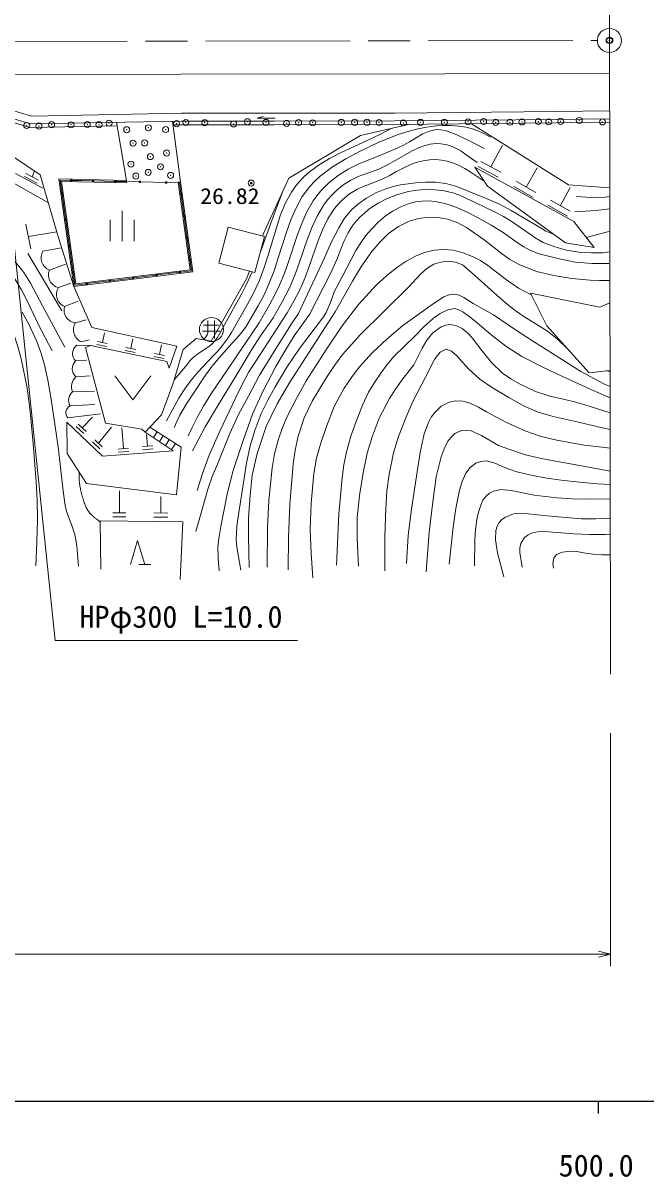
# Model space of a CAD drawing. Units: millimetres, scale not verified. Extents: x 40000 to 680000, y 20000 to 380000.
# Drawn here: x 520242 to 571975, y 198715 to 294614 of the extents above; entities that cross this region are included whole.
import ezdxf
from ezdxf.enums import TextEntityAlignment as Align

# ---------------------------------------------------------------- set-up
doc = ezdxf.new("R2010")
doc.units = ezdxf.units.MM
doc.header["$LTSCALE"] = 1000
doc.header["$PDMODE"] = 32
doc.header["$PDSIZE"] = 500
doc.linetypes.add('CHAIN', pattern=[18.5, 12, -1.5, 3.5, -1.5])
for name, color, linetype, lineweight in [('M-BGD', 7, 'Continuous', 13), ('M-BMK', 2, 'CHAIN', 13), ('M-STR-HTXT', 7, 'Continuous', 13), ('M-TTL-BAND', 7, 'Continuous', 25)]:
    doc.layers.add(name, color=color, linetype=linetype, lineweight=lineweight)
doc.layers.add('M-OTRS', color=6, linetype='Continuous')
doc.styles.add('ＭＳ ゴシック', font='')
doc.styles.get('ＭＳ ゴシック').set_extended_font_data('MS Gothic')

msp = doc.modelspace()

# ---------------------------------------------------------------- linework, layer by layer
at = {"layer": 'M-BGD'}
for p, q in [((568858, 343788), (569035, 240487)), ((533347, 290366), (504615, 290299)), ((533347, 290366), (555267, 290400)), ((555267, 290400), (568950, 290416)), ((511095, 288876), (520809, 285937)), ((511592, 289039), (520850, 286238)), ((533403, 287121), (541088, 287121)), ((539687, 286701), (540187, 286852)), ((541088, 287121), (551128, 287138)), ((564510, 287264), (551128, 287138)), ((568955, 287311), (564510, 287264)), ((528048, 286071), (520809, 285937)), ((520850, 286238), (533403, 286471)), ((528832, 281539), (527996, 286372)), ((532656, 286459), (533324, 281430)), ((533403, 286171), (532696, 286158)), ((533403, 286471), (541089, 286471)), ((533403, 286171), (541089, 286171)), ((539687, 286701), (541187, 286704)), ((541089, 286471), (551132, 286488)), ((541089, 286171), (551134, 286188)), ((548267, 285282), (552268, 286198)), ((564516, 286614), (551132, 286488)), ((564519, 286314), (551134, 286188)), ((565532, 281165), (557479, 286247)), ((568956, 286661), (564516, 286614)), ((568957, 286361), (564519, 286314)), ((521673, 281995), (516706, 285347)), ((548267, 285282), (542305, 281729)), ((559101, 282661), (560062, 284470)), ((559927, 282216), (558275, 283105)), ((519606, 282100), (521895, 280891)), ((521526, 281562), (520472, 282119)), ((520999, 281840), (521188, 282322)), ((523219, 276691), (521673, 281995)), ((557757, 282644), (558812, 281066)), ((565984, 278111), (557757, 282644)), ((559704, 281803), (558053, 282692)), ((562030, 280987), (562932, 282592)), ((519415, 281323), (522350, 279674)), ((521423, 281299), (520369, 281856)), ((524454, 272726), (523198, 281664)), ((528832, 281539), (523198, 281664)), ((523313, 281562), (523457, 280537)), ((523313, 281562), (524177, 281543)), ((525152, 281521), (524288, 281540)), ((525152, 281521), (526016, 281502)), ((526991, 281480), (526127, 281499)), ((526991, 281480), (527855, 281461)), ((528830, 281439), (527965, 281459)), ((528832, 281539), (528828, 281340)), ((528829, 281439), (529865, 281414)), ((532068, 281360), (529997, 281411)), ((533236, 281332), (532201, 281357)), ((533125, 281403), (533324, 281430)), ((533236, 281332), (533354, 280473)), ((534349, 273941), (533324, 281430)), ((542305, 281729), (540173, 277065)), ((558812, 281066), (565291, 276353)), ((562611, 280127), (560993, 281039)), ((562839, 280531), (561221, 281443)), ((567060, 281057), (565532, 281165)), ((568966, 280923), (567060, 281057)), ((523620, 279381), (523476, 280406)), ((533486, 279506), (533369, 280364)), ((564870, 279441), (565695, 280941)), ((523620, 279381), (523764, 278355)), ((533486, 279506), (533604, 278648)), ((565451, 278580), (563833, 279493)), ((565679, 278985), (564061, 279897)), ((523926, 277199), (523782, 278224)), ((527465, 276498), (527465, 278248)), ((528465, 276498), (528465, 278998)), ((529465, 276498), (529465, 278248)), ((533736, 277680), (533619, 278538)), ((567686, 275950), (565984, 278111)), ((520882, 275847), (520484, 277913)), ((520683, 276880), (523054, 277255)), ((523926, 277199), (524070, 276174)), ((533736, 277680), (533853, 276822)), ((536502, 274672), (537283, 277652)), ((537283, 277652), (540281, 276866)), ((524454, 272726), (523219, 276691)), ((533986, 275854), (533868, 276712)), ((539500, 273886), (540281, 276866)), ((540173, 277065), (540116, 276910)), ((565291, 276353), (567686, 275950)), ((521882, 275645), (523436, 275944)), ((524233, 275018), (524089, 276043)), ((533986, 275854), (534103, 274996)), ((522423, 274090), (523753, 274564)), ((524233, 275018), (524377, 273993)), ((534236, 274028), (534118, 274886)), ((539500, 273886), (536502, 274672)), ((524539, 272837), (524395, 273862)), ((534349, 273941), (524454, 272726)), ((527507, 273201), (529329, 273425)), ((530357, 273551), (529446, 273439)), ((530357, 273551), (531269, 273663)), ((531385, 273678), (533208, 273902)), ((534236, 274028), (533324, 273916)), ((538800, 273357), (535867, 268165)), ((539041, 274007), (538800, 273357)), ((523177, 272626), (524218, 272986)), ((525940, 269308), (524454, 272726)), ((524539, 272837), (525451, 272949)), ((526479, 273075), (525567, 272963)), ((526479, 273075), (527390, 273187)), ((523679, 271058), (524806, 271494)), ((562380, 272164), (568156, 270994)), ((563753, 269441), (562380, 272164)), ((568156, 270994), (568982, 271358)), ((524601, 269693), (525490, 269948)), ((535235, 269506), (536491, 269506)), ((535574, 268878), (535574, 269894)), ((536153, 268397), (536153, 269894)), ((533008, 267749), (525940, 269308)), ((526826, 268070), (526992, 268860)), ((535137, 269020), (536585, 269020)), ((535392, 268495), (535485, 268608)), ((535485, 268608), (535525, 268691)), ((535525, 268691), (535574, 268878)), ((563753, 269441), (567261, 265554)), ((524714, 267842), (525850, 267814)), ((525068, 268114), (525734, 268292)), ((525426, 267664), (525850, 267814)), ((527084, 261354), (525426, 267664)), ((525850, 267814), (532188, 266474)), ((527183, 267733), (526363, 267906)), ((527236, 267983), (526416, 268157)), ((529605, 267482), (528782, 267657)), ((529193, 267570), (529360, 268362)), ((531565, 267069), (531732, 267863)), ((532372, 265925), (533008, 267749)), ((533550, 267478), (534609, 268389)), ((534609, 268389), (535867, 268165)), ((535289, 268397), (535392, 268495)), ((524590, 266536), (525500, 266601)), ((529552, 267231), (528729, 267405)), ((531925, 266728), (531098, 266904)), ((531979, 266981), (531151, 267156)), ((532680, 264591), (533550, 267478)), ((532188, 266474), (532372, 265925)), ((567261, 265554), (568992, 265743)), ((568992, 265654), (568685, 265710)), ((524624, 265206), (525817, 265289)), ((527851, 265292), (529351, 263292)), ((529351, 263292), (530851, 265292)), ((524358, 263963), (526162, 264023)), ((531740, 262068), (532680, 264591)), ((524139, 262792), (526195, 262903)), ((523952, 261797), (526686, 262126)), ((525150, 260983), (526017, 261866)), ((530379, 260615), (531740, 262068)), ((523869, 261438), (523912, 258833)), ((523869, 261438), (526851, 258611)), ((525286, 260490), (524642, 261095)), ((525472, 260681), (524828, 261285)), ((526497, 259693), (527587, 261018)), ((530106, 260874), (527084, 261354)), ((528574, 259248), (528434, 260964)), ((530379, 260615), (530106, 260874)), ((533371, 259354), (530758, 261020)), ((526805, 259404), (526189, 259982)), ((532707, 259071), (530379, 260615)), ((530585, 259453), (530506, 260428)), ((531371, 260629), (531070, 260157)), ((531877, 260307), (531570, 259825)), ((532383, 259984), (532070, 259493)), ((526627, 259222), (526011, 259800)), ((526851, 258611), (532707, 259071)), ((529005, 259281), (528143, 259214)), ((529027, 259018), (528165, 258951)), ((531023, 259487), (530148, 259419)), ((531045, 259220), (530170, 259151)), ((532889, 259662), (532570, 259162)), ((532973, 255406), (533371, 259354)), ((523912, 258833), (525497, 256344)), ((525497, 256344), (532973, 255406)), ((528244, 253905), (528242, 255745)), ((531682, 253897), (531680, 255269)), ((526655, 253240), (533513, 253171)), ((526691, 249226), (526655, 253240)), ((528788, 253899), (527701, 253910)), ((528788, 253565), (527701, 253577)), ((532254, 253891), (531109, 253903)), ((532255, 253539), (531110, 253552)), ((533513, 253171), (533297, 248368)), ((529159, 249612), (529759, 251612)), ((529759, 251612), (530359, 249612)), ((530859, 249612), (529859, 249612))]:
    msp.add_line(p, q, dxfattribs=at)
for points in [[(503903, 289749), (511247, 289827), (511783, 289660), (520940, 286889), (533403, 287121)], [(550860, 285876), (549864, 285342), (548824, 284845), (546717, 283874), (545703, 283355), (544751, 282784), (543887, 282139), (543497, 281782), (543139, 281398), (542816, 280988), (542526, 280551), (542025, 279609), (541609, 278592), (541250, 277524), (540596, 275317), (540244, 274221), (539841, 273160), (539320, 272057), (538741, 270997), (537545, 268900)], [(559053, 285138), (558577, 285408), (558077, 285635), (557558, 285817), (557026, 285955), (556416, 286055), (555801, 286103), (555183, 286105), (554568, 286067), (553738, 285961), (552920, 285799), (552113, 285585), (551314, 285326), (549741, 284695), (548190, 283952), (547037, 283339), (545935, 282664), (544925, 281904), (544469, 281484), (544051, 281035), (543431, 280187), (542918, 279259), (542487, 278269), (542113, 277233), (541438, 275098), (541088, 274034), (540696, 272996), (540261, 272034), (539777, 271104), (538705, 269305)], [(539865, 269711), (540733, 271256), (541157, 272034), (541549, 272834), (541960, 273835), (542322, 274867), (543007, 276947), (543382, 277960), (543816, 278930), (544334, 279840), (544633, 280267), (544963, 280672), (545645, 281345), (546415, 281940), (547252, 282459), (548129, 282904), (549865, 283610), (551118, 284124), (551736, 284418), (552348, 284752), (553434, 285397), (553989, 285641), (554562, 285758), (554927, 285746), (555297, 285679), (556027, 285435), (557309, 284824), (558554, 284177)], [(541025, 270115), (541732, 271382), (542403, 272672), (542815, 273649), (543180, 274656), (543874, 276687), (544257, 277674), (544701, 278619), (545231, 279504), (545537, 279917), (545875, 280309), (546357, 280774), (546889, 281191), (547462, 281554), (548068, 281854), (549787, 282484), (550508, 282827), (551206, 283222), (552619, 284026), (553082, 284244), (553559, 284424), (554046, 284549), (554542, 284602), (554943, 284585), (555342, 284516), (555732, 284403), (556108, 284250), (556595, 283985), (557057, 283677), (557955, 283025)], [(542184, 270520), (542732, 271506), (543256, 272509), (543667, 273469), (544029, 274464), (544721, 276469), (545108, 277437), (545563, 278354), (545824, 278786), (546113, 279197), (546434, 279585), (546789, 279946), (547367, 280416), (548007, 280806), (548501, 281033), (549008, 281231), (550019, 281627), (550639, 281932), (551248, 282265), (551860, 282592), (552491, 282879), (552981, 283049), (553486, 283172), (554000, 283246), (554519, 283263), (554994, 283226), (555464, 283140), (555922, 283009), (556363, 282834), (556926, 282538), (557465, 282196), (558530, 281489)], [(503171, 282188), (504827, 281760), (505644, 281517), (506435, 281217), (507308, 280777), (508150, 280267), (509832, 279214), (510870, 278669), (511942, 278182), (514116, 277274), (515183, 276800), (516215, 276277), (517195, 275677), (518104, 274975), (518875, 274208), (519551, 273351), (520119, 272436), (520613, 271477), (521535, 269522), (522671, 267364)], [(528828, 281340), (523429, 281459), (524625, 272948), (534123, 274115), (533125, 281403)], [(543115, 270469), (545282, 275099), (545841, 276366), (546458, 277608), (546946, 278393), (547529, 279102), (548121, 279621), (548774, 280067), (549554, 280497), (550371, 280840), (550978, 281025), (551598, 281163), (552862, 281335), (553674, 281387), (554487, 281379), (555348, 281280), (556185, 281064), (557217, 280634), (558798, 280001), (559801, 279550), (560780, 279047), (562679, 277928), (563351, 277507), (563675, 277319), (564348, 277040)], [(541871, 280778), (541386, 279489), (540914, 278195), (540441, 276902), (539953, 275614)], [(548936, 279107), (549209, 279314), (549797, 279687), (550421, 280000), (551275, 280336), (552158, 280583), (552724, 280686), (553296, 280749), (553885, 280770), (554476, 280752), (555214, 280675), (555932, 280509), (556482, 280298), (557021, 280053), (557846, 279680), (559389, 278938), (560141, 278529), (560874, 278088), (562469, 276984), (562764, 276779), (563453, 276372)], [(568967, 280206), (568581, 280159), (567781, 280122), (566989, 280135), (566221, 280189)], [(511399, 279306), (512886, 278483), (514399, 277685), (517210, 276369), (517884, 276007), (518524, 275610), (519120, 275166), (519662, 274666), (519998, 274283), (520308, 273874), (520865, 272991), (521850, 271110), (523719, 267673)], [(548936, 279107), (548587, 278820), (548253, 278514), (547942, 278186), (547659, 277837), (547437, 277511), (547238, 277170), (546892, 276454), (546289, 274965), (545766, 273799), (545198, 272661), (544033, 270402)], [(568907, 274633), (567505, 274640), (566112, 274754), (564665, 275051), (563231, 275421), (562983, 275485), (562397, 275711), (561822, 276026), (561273, 276389), (560201, 277156), (559110, 277832), (557977, 278449), (557130, 278886), (556265, 279282), (555377, 279596), (554459, 279788), (553920, 279828), (553378, 279813), (552839, 279744), (552311, 279619), (551605, 279353), (550938, 278994), (550314, 278558), (549736, 278062), (549206, 277523), (548723, 276946), (548283, 276338), (547885, 275702), (546740, 273525), (546095, 272267), (545782, 271398), (545428, 270547)], [(568969, 279174), (568753, 279135), (567849, 279030), (566951, 278969), (566079, 278938)], [(539019, 249371), (538956, 251938), (538957, 253499), (539100, 255389), (539267, 257027), (539696, 258833), (540432, 261075), (541334, 262955), (542397, 264759), (544501, 268044), (546165, 270624), (547603, 273164), (548356, 274418), (549203, 275626), (549864, 276408), (550601, 277116), (551418, 277712), (552322, 278155), (553096, 278375), (553900, 278477), (554707, 278459), (555490, 278321), (556310, 278033), (557080, 277629), (558529, 276598), (559951, 275482), (560686, 274972), (561457, 274536), (562892, 273967)], [(568972, 277328), (568605, 277208), (567026, 276788)], [(563453, 276372), (564407, 276015), (565393, 275753), (566407, 275585), (567446, 275511), (568403, 275528), (568975, 275598)], [(520640, 275453), (521837, 273470), (523452, 270700)], [(540525, 249390), (540538, 252657), (540655, 254936), (540928, 257643), (541131, 258803), (541421, 259943), (541797, 260998), (542246, 262025), (542968, 263466), (543758, 264869), (545488, 267607), (546754, 269449), (548112, 271219), (549606, 272854), (550417, 273602), (551278, 274293), (552027, 274809), (552825, 275249), (553589, 275552), (554389, 275741), (555171, 275795), (555953, 275728), (556783, 275531), (557577, 275221), (558227, 274874), (558844, 274472), (560408, 273266), (561391, 272595), (562442, 272041)], [(565414, 267600), (564630, 268335), (563808, 269022), (561757, 270292), (561005, 270815), (560291, 271388), (559129, 272425), (557483, 273885), (556752, 274523), (556166, 274752), (555524, 274815), (554928, 274747), (554369, 274566), (553776, 274213), (553246, 273752), (552271, 272691), (550202, 270654), (548251, 268698), (546800, 267097), (546100, 266144), (545445, 265155), (544241, 263190), (543592, 261792), (543090, 260276), (542851, 259118), (542689, 257943), (542391, 254591), (542287, 251885), (542259, 249183)], [(539268, 273947), (538987, 273322), (538691, 272704), (538379, 272094), (537724, 270890), (536385, 268494)], [(562892, 273967), (564316, 273644), (565819, 273393), (567359, 273240), (568130, 273209), (568895, 273212), (568979, 273217)], [(544302, 248509), (544157, 250530), (544094, 252553), (544163, 254702), (544379, 257166), (544617, 258451), (544945, 259608), (545433, 261086), (546078, 262760), (546912, 264260), (547513, 265158), (548167, 266017), (549263, 267229), (550458, 268355), (551792, 269469), (554312, 271284), (555186, 271850), (555631, 272033), (556075, 272084), (556467, 271992), (556854, 271801), (557625, 271300), (559327, 270369), (560968, 269230), (562648, 268140), (564737, 266810), (566575, 265655), (568493, 264623), (568994, 264415)], [(524832, 249476), (524824, 249775), (524693, 251166), (524559, 251958), (524349, 252731), (523855, 254031), (523704, 254694), (523544, 255946), (523163, 259390), (522536, 263532), (522298, 264927), (521996, 266309), (521724, 267240), (521391, 268150), (520724, 269589), (520177, 270575)], [(543115, 270469), (542539, 269608), (541183, 267456), (539886, 265348), (538957, 263619), (538145, 262089), (537410, 260497), (536380, 257952), (535961, 256923), (535578, 255882), (535077, 254095), (534604, 252371)], [(534707, 255772), (535131, 257171), (535696, 258715), (536573, 260692), (537923, 263482), (538443, 264570), (539006, 265635), (539981, 267161), (541499, 269516), (542184, 270520)], [(545428, 270547), (545206, 270210), (543212, 267579), (542159, 266010), (541187, 264385), (540580, 263285), (540030, 262157), (539513, 260838), (539113, 259478), (538811, 258043), (538572, 256596), (538151, 253928), (537987, 252813), (537934, 251698), (537992, 251055), (538099, 250413), (538342, 249132)], [(568996, 263479), (567582, 264083), (565059, 265251), (563347, 266038), (561676, 266907), (560343, 267767), (559093, 268733), (557972, 269697), (557389, 270165), (556763, 270602), (556433, 270788), (556087, 270883), (555520, 270769), (554891, 270472), (554323, 270090), (553533, 269374), (552781, 268605), (551072, 266944), (550493, 266244), (549954, 265508), (549423, 264741), (548942, 263948), (548428, 262855), (547992, 261722), (547507, 260361), (547107, 258980), (546895, 257910), (546743, 256828), (546463, 253797), (546279, 249547)], [(521296, 249507), (521396, 251437), (521446, 253367), (521412, 254937), (521324, 256505), (521070, 259642), (520859, 262053), (520723, 263254), (520544, 264448), (520069, 266697), (519799, 267737), (519463, 268755), (519177, 269429), (518852, 270086)], [(539865, 269711), (538640, 267906), (536610, 264906), (535898, 263851), (535220, 262774), (534732, 261897), (534283, 261000), (533963, 260308)], [(541025, 270115), (540710, 269677), (539971, 268622), (539263, 267547), (537834, 265137), (536462, 262914), (535373, 261047), (534322, 259049)], [(536523, 249090), (536454, 250104), (536432, 251115), (536525, 251943), (536675, 252766), (537233, 255605), (537705, 257418), (538513, 259924), (539311, 262106), (540166, 263993), (541235, 266075), (541975, 267358), (542765, 268612), (544033, 270402), (544041, 270411)], [(548112, 249489), (547983, 251763), (548003, 253518), (548182, 255362), (548482, 257247), (548824, 258874), (549233, 260223), (549830, 261767), (550687, 263416), (551167, 264192), (551697, 264936), (552685, 266219), (553395, 267591), (553775, 268265), (554270, 268870), (554963, 269364), (555350, 269509), (555744, 269560), (556246, 269463), (556723, 269217), (557162, 268868), (557553, 268464), (558353, 267403), (559151, 266409), (560076, 265525), (560759, 265040), (561485, 264619), (562791, 264004), (564001, 263593), (565117, 263353), (566254, 263078), (567358, 262753), (568998, 262207)], [(537545, 268900), (537195, 268333), (536792, 267800), (536411, 267354), (536014, 266922), (535205, 266071), (534765, 265590), (534341, 265094), (533939, 264582), (533565, 264051), (533189, 263442), (532840, 262817), (532157, 261557)], [(532786, 260989), (533017, 261513), (533267, 262027), (533531, 262502), (533815, 262965), (534413, 263873), (535399, 265340), (535929, 266073), (536494, 266778), (537344, 267713), (538188, 268653), (538705, 269305)], [(536385, 268494), (536207, 268227), (535989, 267992), (535741, 267783), (535472, 267590), (534910, 267223), (534636, 267031), (534379, 266824), (534091, 266533), (533830, 266217), (533328, 265567), (532789, 264951)], [(550291, 249087), (550287, 251959), (550361, 254264), (550460, 255748), (550657, 257121), (550997, 258886), (551432, 260247), (552041, 261796), (552647, 263221), (553672, 265198), (554456, 266710), (554895, 267271), (555373, 267500), (555817, 267349), (556283, 266952), (557240, 265877), (558178, 265018), (559151, 264355), (560581, 263504), (561864, 262771), (563016, 262286), (564285, 261916), (566010, 261527), (568372, 260978), (569000, 260834)], [(569003, 259292), (568564, 259328), (566859, 259530), (564582, 259945), (563264, 260253), (561992, 260698), (560352, 261435), (558734, 262291), (558074, 262687), (557388, 263026), (556766, 263201), (556184, 263225), (555641, 263096), (554973, 262771), (554438, 262260), (554152, 261853), (553918, 261416), (553570, 260466), (553224, 258915), (552923, 256968), (552504, 254208), (552239, 252015), (552083, 249687)], [(553725, 249012), (553978, 252297), (554309, 255046), (554557, 256907), (554969, 258551), (555208, 259229), (555534, 259864), (555796, 260210), (556117, 260505), (556645, 260766), (557051, 260790), (557459, 260711), (558316, 260328), (559728, 259516), (560590, 259190), (561981, 258723), (563414, 258399), (566014, 257916), (569006, 257371)], [(569008, 256267), (567962, 256332), (566449, 256457), (564938, 256620), (563741, 256786), (562555, 257001), (561252, 257325), (560613, 257537), (559982, 257790), (559360, 258063), (558716, 258220), (558264, 258187), (557836, 258034), (557378, 257681), (557027, 257212), (556708, 256525), (556493, 255799), (556182, 254260), (555970, 252705), (555629, 249646)], [(569010, 255069), (567101, 255050), (565841, 255073), (564583, 255148), (562696, 255385), (560783, 255779), (559926, 255861), (559313, 255715), (558984, 255542), (558700, 255307), (558440, 254949), (558251, 254542), (558062, 253958), (557934, 253360), (557825, 252523), (557772, 251678), (557747, 249503)], [(569013, 253458), (568998, 253458), (567794, 253416), (566589, 253422), (563781, 253648), (562189, 253813), (561575, 253875), (560974, 253836), (560301, 253555), (560015, 253357), (559780, 253112), (559614, 252792), (559522, 252436), (559487, 251678), (559638, 250589), (560188, 248604)], [(569015, 252135), (568617, 252115), (567307, 252117), (565998, 252166), (564246, 252311), (563214, 252372), (562482, 252218), (562167, 252066), (561894, 251853), (561585, 251354), (561503, 250990), (561494, 250617), (561704, 249400)], [(569018, 250422), (568323, 250418), (567557, 250476), (566792, 250588), (566233, 250689), (565674, 250733), (565051, 250645), (564556, 250446), (564315, 250133), (564247, 249726), (564297, 249306)]]:
    msp.add_lwpolyline(points, dxfattribs=at)
for centre, radius in [((568945, 293169), 1000), ((524233, 281541), 75), ((524233, 281541), 37.5), ((526071, 281501), 75), ((526071, 281501), 37.5), ((527910, 281460), 75), ((527910, 281460), 37.5), ((529931, 281413), 75), ((529931, 281413), 37.5), ((532135, 281359), 75), ((532135, 281359), 37.5), ((539185, 281318), 75), ((539185, 281318), 37.5), ((523467, 280471), 75), ((523467, 280471), 37.5), ((533361, 280419), 75), ((533361, 280419), 37.5), ((523773, 278290), 75), ((523773, 278290), 37.5), ((533611, 278593), 75), ((533611, 278593), 37.5), ((533861, 276767), 75), ((533861, 276767), 37.5), ((524080, 276109), 75), ((524080, 276109), 37.5), ((534111, 274941), 75), ((534111, 274941), 37.5), ((524386, 273927), 75), ((524386, 273927), 37.5), ((529388, 273432), 75), ((529388, 273432), 37.5), ((531327, 273671), 75), ((531327, 273671), 37.5), ((533266, 273909), 75), ((533266, 273909), 37.5), ((525509, 272956), 75), ((525509, 272956), 37.5), ((527448, 273194), 75), ((527448, 273194), 37.5), ((535888, 269142), 1000)]:
    msp.add_circle(centre, radius, dxfattribs=at)
for centre, radius, start, end in [((522829, 275103), 1091, 150.17322, 248.15512), ((523436, 273686), 1091, 158.28722, 256.26912), ((524110, 272060), 1091, 148.75372, 246.73562), ((524733, 270776), 1091, 165.04892, 263.03072), ((525521, 269107), 1091, 147.49462, 245.47642), ((525216, 267135), 866, 125.41192, 223.77522), ((525262, 265887), 934, 136.00822, 226.88812), ((525388, 264392), 1116, 133.19502, 202.59252), ((524931, 263251), 915, 128.80602, 210.07552), ((524436, 262221), 643, 117.49802, 221.21922)]:
    msp.add_arc(centre, radius, start, end, dxfattribs=at)
msp.add_open_spline([(524900, 257281), (524900, 257270), (524899, 257237), (524899, 257226), (524899, 257199), (524898, 257116), (524897, 257089), (524897, 257052), (524897, 256941), (524897, 256904), (524897, 256864), (524899, 256747), (524900, 256708), (524903, 256655), (524911, 256498), (524916, 256446), (524920, 256402), (524937, 256270), (524943, 256226), (524949, 256186), (524971, 256069), (524979, 256029), (524987, 255991), (525013, 255876), (525022, 255838), (525031, 255796), (525060, 255669), (525071, 255627), (525081, 255583), (525114, 255450), (525125, 255406), (525137, 255360), (525173, 255224), (525185, 255178), (525198, 255132), (525239, 254995), (525254, 254949), (525266, 254908), (525307, 254786), (525322, 254745), (525336, 254705), (525381, 254587), (525398, 254548), (525413, 254510), (525463, 254397), (525481, 254360), (525498, 254325), (525553, 254221), (525572, 254187), (525590, 254158), (525645, 254071), (525665, 254043), (525685, 254015), (525749, 253932), (525772, 253906), (525797, 253877), (525875, 253793), (525902, 253767), (525933, 253735), (526030, 253646), (526063, 253616), (526102, 253582), (526219, 253483), (526258, 253451), (526296, 253419), (526412, 253326), (526451, 253295), (526480, 253272), (526568, 253203), (526598, 253180), (526609, 253171), (526644, 253144), (526656, 253135)], degree=3, knots=[0, 0, 0, 0, 1, 1, 1, 2, 2, 2, 3, 3, 3, 4, 4, 4, 5, 5, 5, 6, 6, 6, 7, 7, 7, 8, 8, 8, 9, 9, 9, 10, 10, 10, 11, 11, 11, 12, 12, 12, 13, 13, 13, 14, 14, 14, 15, 15, 15, 16, 16, 16, 17, 17, 17, 18, 18, 18, 19, 19, 19, 20, 20, 20, 21, 21, 21, 22, 22, 22, 23, 23, 23, 24, 24, 24, 24], dxfattribs=at)
for p in [(566443, 286522), (520546, 286101), (521557, 286060), (522614, 286171), (524230, 286162), (525571, 286182), (526547, 286167), (527388, 286296), (528847, 285751), (530651, 285913), (532077, 285766), (532990, 286254), (533760, 286353), (535336, 286329), (537725, 286233), (538878, 286413), (540411, 286359), (542123, 286274), (543129, 286351), (544300, 286326), (546676, 286361), (547779, 286366), (548807, 286366), (549815, 286351), (551831, 286322), (553252, 286362), (555235, 286357), (557210, 286408), (558492, 286436), (559508, 286365), (560685, 286375), (561681, 286399), (563046, 286431), (563905, 286406), (564905, 286448), (568368, 286399), (529374, 284635), (530345, 284650), (532159, 283815), (529197, 282891), (530815, 283517), (531658, 282667), (529612, 281903), (530634, 282204), (532499, 281952), (539185, 281318)]:
    msp.add_point(p, dxfattribs=at)
at = {"layer": 'M-BMK'}
msp.add_line((479899, 293016), (567945, 293168), dxfattribs=at)
at = {"layer": 'M-OTRS'}
for p in [(568945, 293169), (568963, 293172)]:
    msp.add_point(p, dxfattribs=at)
at = {"layer": 'M-STR-HTXT'}
for p, q in [((518263, 287955), (522920, 243305)), ((522920, 243305), (543040, 243305)), ((569035, 235596), (569035, 216222)), ((410795, 217222), (569035, 217222)), ((569035, 217222), (568035, 217472)), ((569035, 217222), (568035, 216972))]:
    msp.add_line(p, q, dxfattribs=at)
at = {"layer": 'M-TTL-BAND'}
for p, q in [((40000, 205000), (579000, 205000)), ((568000, 205000), (568000, 204000))]:
    msp.add_line(p, q, dxfattribs=at)

# ---------------------------------------------------------------- texts
at = {"layer": 'M-BGD', "style": 'ＭＳ ゴシック', "width": 1.1}
msp.add_text('26.82', height=1320, dxfattribs=at).set_placement((537418, 279181), align=Align.BOTTOM_CENTER)
at = {"layer": 'M-STR-HTXT', "style": 'ＭＳ ゴシック'}
msp.add_text('HPφ300 L=10.0', height=1833, dxfattribs=at).set_placement((533360, 243805), align=Align.BOTTOM_CENTER)
at = {"layer": 'M-TTL-BAND', "style": 'ＭＳ ゴシック'}
msp.add_text('500.0', height=1833, dxfattribs=at).set_placement((567844, 198195), align=Align.BOTTOM_CENTER)

doc.saveas('drawing.dxf')
